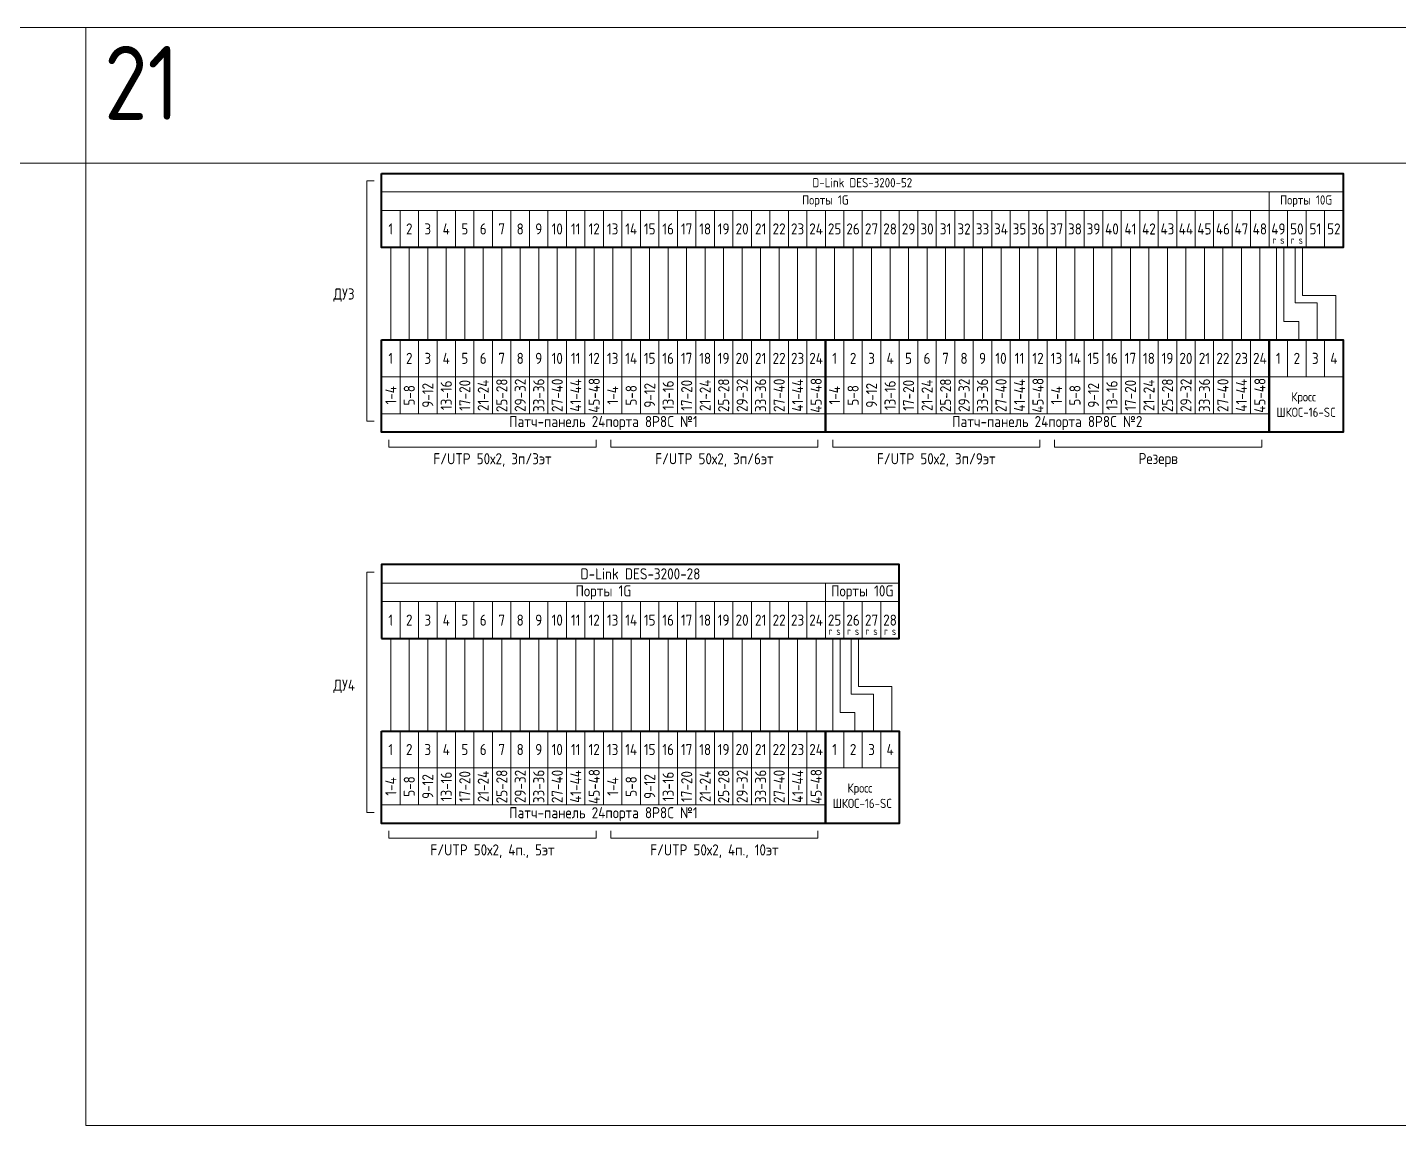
# Model space of a CAD drawing. Extents: x 6775 to 13793, y 2665 to 3972.
# Drawn here: x 8567.2 to 8938, y 2665 to 2962 of the extents above; entities that cross this region are included whole.
import ezdxf
from ezdxf.enums import TextEntityAlignment as Align

# ---------------------------------------------------------------- set-up
doc = ezdxf.new("R2010")
doc.units = 0
doc.header["$MEASUREMENT"] = 0
doc.layers.get('0').update_dxf_attribs({"linetype": 'CONTINUOUS'})
doc.layers.get('Defpoints').update_dxf_attribs({"linetype": 'CONTINUOUS'})
doc.styles.add('AViewportNPage', font='isocpeur.ttf')
doc.styles.add('мой', font='', dxfattribs={"width": 0.9, "height": 3})
doc.styles.get('мой').set_extended_font_data('GOST Common')

# ---------------------------------------------------------------- blocks, each defined once
blk = doc.blocks.new('*U19')
at = {"color": 7, "linetype": 'Continuous', "lineweight": 15}
blk.add_lwpolyline([(-210, -148.5), (210, -148.5), (210, 148.5), (-210, 148.5)], close=True, dxfattribs=at)
blk = doc.blocks.new('*U20')
at = {"color": 0, "linetype": 'ByBlock', "lineweight": -2, "transparency": 16777216}
blk.add_blockref('*U19', (1808, 0), dxfattribs=at)
blk = doc.blocks.new('*U261')
at = {"color": 7, "linetype": 'Continuous', "lineweight": 20}
blk.add_lwpolyline([(2.5, 5), (-2.5, 5), (-2.5, -5), (2.5, -5)], close=True, dxfattribs=at)
blk = doc.blocks.new('*U263')
at = {"color": 0, "linetype": 'ByBlock', "lineweight": -2, "transparency": 16777216}
for p in [(0, 0), (5, 0), (10, 0), (15, 0), (20, 0), (25, 0), (30, 0), (35, 0), (40, 0), (45, 0), (50, 0), (55, 0), (60, 0), (65, 0), (70, 0), (75, 0), (80, 0), (85, 0), (90, 0), (95, 0), (100, 0), (105, 0), (110, 0), (115, 0), (120, 0), (125, 0), (130, 0), (135, 0), (140, 0), (145, 0), (150, 0), (155, 0), (160, 0), (165, 0), (170, 0), (175, 0), (180, 0), (185, 0), (190, 0), (195, 0), (200, 0), (205, 0), (210, 0), (215, 0), (220, 0), (225, 0), (230, 0), (235, 0), (240, 0), (245, 0), (250, 0), (255, 0)]:
    blk.add_blockref('*U261', p, dxfattribs=at)
blk = doc.blocks.new('*U272')
at = {"color": 7, "linetype": 'Continuous', "lineweight": 20}
blk.add_lwpolyline([(0, 12.5), (0, -12.5)], dxfattribs=at)
blk = doc.blocks.new('*U273')
at = {"color": 0, "linetype": 'ByBlock', "lineweight": -2, "transparency": 16777216}
for p in [(0, 0), (5, 0), (10, 0), (15, 0), (20, 0), (25, 0), (30, 0), (35, 0), (40, 0), (45, 0), (50, 0), (55, 0), (60, 0), (65, 0), (70, 0), (75, 0), (80, 0), (85, 0), (90, 0), (95, 0), (100, 0), (105, 0), (110, 0), (115, 0), (120, 0), (125, 0), (130, 0), (135, 0), (140, 0), (145, 0), (150, 0), (155, 0), (160, 0), (165, 0), (170, 0), (175, 0), (180, 0), (185, 0), (190, 0), (195, 0), (200, 0), (205, 0), (210, 0), (215, 0), (220, 0), (225, 0), (230, 0), (235, 0)]:
    blk.add_blockref('*U272', p, dxfattribs=at)
blk = doc.blocks.new('*U267')
at = {"color": 7, "linetype": 'Continuous', "lineweight": 20}
blk.add_lwpolyline([(2.5, 5), (-2.5, 5), (-2.5, -5), (2.5, -5)], close=True, dxfattribs=at)
blk = doc.blocks.new('*U266')
at = {"color": 0, "linetype": 'ByBlock', "lineweight": -2, "transparency": 16777216}
for p in [(0, 0), (5, 0), (10, 0), (15, 0), (20, 0), (25, 0), (30, 0), (35, 0), (40, 0), (45, 0), (50, 0), (55, 0), (60, 0), (65, 0), (70, 0), (75, 0), (80, 0), (85, 0), (90, 0), (95, 0), (100, 0), (105, 0), (110, 0), (115, 0)]:
    blk.add_blockref('*U267', p, dxfattribs=at)
blk = doc.blocks.new('*U268')
at = {"color": 7, "linetype": 'Continuous', "lineweight": 20}
blk.add_lwpolyline([(0, 12.5), (0, -12.5)], dxfattribs=at)
blk = doc.blocks.new('*U269')
at = {"color": 0, "linetype": 'ByBlock', "lineweight": -2, "transparency": 16777216}
for p in [(0, 0), (5, 0), (10, 0), (15, 0), (20, 0), (25, 0), (30, 0), (35, 0), (40, 0), (45, 0), (50, 0), (55, 0), (60, 0), (65, 0), (70, 0), (75, 0), (80, 0), (85, 0), (90, 0), (95, 0), (100, 0), (105, 0), (110, 0), (115, 0)]:
    blk.add_blockref('*U268', p, dxfattribs=at)
blk = doc.blocks.new('*U270')
at = {"color": 7, "linetype": 'Continuous', "lineweight": 20}
blk.add_lwpolyline([(2.5, 5), (-2.5, 5), (-2.5, -5), (2.5, -5)], close=True, dxfattribs=at)
blk = doc.blocks.new('*U271')
at = {"color": 0, "linetype": 'ByBlock', "lineweight": -2, "transparency": 16777216}
for p in [(0, 0), (5, 0), (10, 0), (15, 0), (20, 0), (25, 0), (30, 0), (35, 0), (40, 0), (45, 0), (50, 0), (55, 0), (60, 0), (65, 0), (70, 0), (75, 0), (80, 0), (85, 0), (90, 0), (95, 0), (100, 0), (105, 0), (110, 0), (115, 0), (120, 0), (125, 0), (130, 0), (135, 0), (140, 0), (145, 0), (150, 0), (155, 0), (160, 0), (165, 0), (170, 0), (175, 0), (180, 0), (185, 0), (190, 0), (195, 0), (200, 0), (205, 0), (210, 0), (215, 0), (220, 0), (225, 0), (230, 0), (235, 0), (240, 0), (245, 0), (250, 0), (255, 0)]:
    blk.add_blockref('*U270', p, dxfattribs=at)
blk = doc.blocks.new('*U265')
at = {"color": 7, "linetype": 'Continuous', "lineweight": 20}
blk.add_lwpolyline([(2.5, 5), (-2.5, 5), (-2.5, -5), (2.5, -5)], close=True, dxfattribs=at)
blk = doc.blocks.new('*U264')
at = {"color": 0, "linetype": 'ByBlock', "lineweight": -2, "transparency": 16777216}
for p in [(0, 0), (5, 0), (10, 0), (15, 0), (20, 0), (25, 0), (30, 0), (35, 0), (40, 0), (45, 0), (50, 0), (55, 0), (60, 0), (65, 0), (70, 0), (75, 0), (80, 0), (85, 0), (90, 0), (95, 0), (100, 0), (105, 0), (110, 0), (115, 0)]:
    blk.add_blockref('*U265', p, dxfattribs=at)
blk = doc.blocks.new('*U278')
at = {"color": 7, "linetype": 'Continuous', "lineweight": 20}
blk.add_lwpolyline([(2.5, 5), (-2.5, 5), (-2.5, -5), (2.5, -5)], close=True, dxfattribs=at)
blk = doc.blocks.new('*U279')
at = {"color": 0, "linetype": 'ByBlock', "lineweight": -2, "transparency": 16777216}
for p in [(0, 0), (5, 0), (10, 0), (15, 0), (20, 0), (25, 0), (30, 0), (35, 0), (40, 0), (45, 0), (50, 0), (55, 0), (60, 0), (65, 0), (70, 0), (75, 0), (80, 0), (85, 0), (90, 0), (95, 0), (100, 0), (105, 0), (110, 0), (115, 0), (120, 0), (125, 0), (130, 0), (135, 0)]:
    blk.add_blockref('*U278', p, dxfattribs=at)
blk = doc.blocks.new('*U280')
at = {"color": 7, "linetype": 'Continuous', "lineweight": 20}
blk.add_lwpolyline([(2.5, 5), (-2.5, 5), (-2.5, -5), (2.5, -5)], close=True, dxfattribs=at)
blk = doc.blocks.new('*U277')
at = {"color": 0, "linetype": 'ByBlock', "lineweight": -2, "transparency": 16777216}
for p in [(0, 0), (5, 0), (10, 0), (15, 0), (20, 0), (25, 0), (30, 0), (35, 0), (40, 0), (45, 0), (50, 0), (55, 0), (60, 0), (65, 0), (70, 0), (75, 0), (80, 0), (85, 0), (90, 0), (95, 0), (100, 0), (105, 0), (110, 0), (115, 0)]:
    blk.add_blockref('*U280', p, dxfattribs=at)
blk = doc.blocks.new('*U281')
at = {"color": 7, "linetype": 'Continuous', "lineweight": 20}
blk.add_lwpolyline([(0, 12.5), (0, -12.5)], dxfattribs=at)
blk = doc.blocks.new('*U282')
at = {"color": 0, "linetype": 'ByBlock', "lineweight": -2, "transparency": 16777216}
for p in [(0, 0), (5, 0), (10, 0), (15, 0), (20, 0), (25, 0), (30, 0), (35, 0), (40, 0), (45, 0), (50, 0), (55, 0), (60, 0), (65, 0), (70, 0), (75, 0), (80, 0), (85, 0), (90, 0), (95, 0), (100, 0), (105, 0), (110, 0), (115, 0)]:
    blk.add_blockref('*U281', p, dxfattribs=at)
blk = doc.blocks.new('*U274')
at = {"color": 7, "linetype": 'Continuous', "lineweight": 20}
blk.add_lwpolyline([(2.5, 5), (-2.5, 5), (-2.5, -5), (2.5, -5)], close=True, dxfattribs=at)
blk = doc.blocks.new('*U276')
at = {"color": 0, "linetype": 'ByBlock', "lineweight": -2, "transparency": 16777216}
for p in [(0, 0), (5, 0), (10, 0), (15, 0), (20, 0), (25, 0), (30, 0), (35, 0), (40, 0), (45, 0), (50, 0), (55, 0), (60, 0), (65, 0), (70, 0), (75, 0), (80, 0), (85, 0), (90, 0), (95, 0), (100, 0), (105, 0), (110, 0), (115, 0), (120, 0), (125, 0), (130, 0), (135, 0)]:
    blk.add_blockref('*U274', p, dxfattribs=at)
blk = doc.blocks.new('*T549')
at = {"layer": 'Defpoints', "color": 8, "linetype": 'ByBlock', "lineweight": 0, "transparency": 16777216}
for p, q in [((0, 0), (4488, 0)), ((0, 0), (0, -36.67)), ((452, 0), (452, -36.67)), ((904, 0), (904, -36.67)), ((1356, 0), (1356, -36.67)), ((1808, 0), (1808, -36.67)), ((2260, 0), (2260, -36.67)), ((2712, 0), (2712, -36.67)), ((3164, 0), (3164, -36.67)), ((3584, 0), (3584, -36.67)), ((4036, 0), (4036, -36.67)), ((4488, 0), (4488, -36.67)), ((0, -36.67), (4488, -36.67))]:
    blk.add_line(p, q, dxfattribs=at)
at = {"layer": 'Defpoints', "color": 5, "linetype": 'Continuous', "lineweight": 0, "transparency": 16777216, "char_height": 20, "attachment_point": 1, "style": 'мой'}
for s, insert, width in [('{\\fGOST Common|b0|i0|c204|p34;15}', (5, -5), 442), ('{\\fGOST Common|b0|i0|c204|p34;27', (457, -5), 442), ('23', (909, -5), 442), ('20', (1361, -5), 442), ('21', (1813, -5), 442), ('22', (2265, -5), 442), ('23', (2717, -5), 442), ('24', (3169, -5), 410), ('25', (3589, -5), 442), ('26', (4041, -5), 442)]:
    blk.add_mtext(s, dxfattribs=dict(at, insert=insert, width=width))

msp = doc.modelspace()

# ---------------------------------------------------------------- linework, layer by layer
at = {"color": 7, "linetype": 'Continuous', "lineweight": 20}
for points in [[(8663, 2917.5), (8923, 2917.5), (8923, 2922.5), (8663, 2922.5)], [(8663, 2912.5), (8903, 2912.5), (8903, 2917.5), (8663, 2917.5)], [(8903, 2917.5), (8923, 2917.5), (8923, 2912.5), (8903, 2912.5)], [(8663, 2806.71), (8783, 2806.71), (8783, 2811.71), (8663, 2811.71)], [(8783, 2811.71), (8803, 2811.71), (8803, 2806.71), (8783, 2806.71)]]:
    msp.add_lwpolyline(points, close=True, dxfattribs=at)
at = {"color": 7, "linetype": 'Continuous', "lineweight": 40}
for points in [[(8663, 2922.5), (8923, 2922.5), (8923, 2902.5), (8663, 2902.5)], [(8663, 2877.5), (8783, 2877.5), (8783, 2852.5), (8663, 2852.5)], [(8783, 2877.5), (8903, 2877.5), (8903, 2852.5), (8783, 2852.5)], [(8903, 2877.5), (8923, 2877.5), (8923, 2852.5), (8903, 2852.5)], [(8663, 2796.71), (8803, 2796.71), (8803, 2816.71), (8663, 2816.71)], [(8663, 2771.71), (8783, 2771.71), (8783, 2746.71), (8663, 2746.71)], [(8783, 2771.71), (8803, 2771.71), (8803, 2746.71), (8783, 2746.71)]]:
    msp.add_lwpolyline(points, close=True, dxfattribs=at)
at = {"color": 7, "linetype": 'Continuous', "lineweight": 20}
for points in [[(8661, 2920.5), (8659, 2920.5), (8659, 2855.5), (8661, 2855.5)], [(8905, 2902.5), (8905, 2877.5)], [(8907, 2902.5), (8907, 2882.5), (8911, 2882.5), (8911, 2877.5)], [(8910, 2902.5), (8910, 2887.5), (8916, 2887.5), (8916, 2877.5)], [(8912, 2902.5), (8912, 2889.5), (8921, 2889.5), (8921, 2877.5)], [(8665, 2850.5), (8665, 2848.5), (8721, 2848.5), (8721, 2850.5)], [(8725, 2850.5), (8725, 2848.5), (8781, 2848.5), (8781, 2850.5)], [(8785, 2850.5), (8785, 2848.5), (8841, 2848.5), (8841, 2850.5)], [(8845, 2850.5), (8845, 2848.5), (8901, 2848.5), (8901, 2850.5)], [(8661, 2814.71), (8659, 2814.71), (8659, 2749.71), (8661, 2749.71)], [(8785, 2796.71), (8785, 2771.71)], [(8787, 2796.71), (8787, 2776.71), (8791, 2776.71), (8791, 2771.71)], [(8790, 2796.71), (8790, 2781.71), (8796, 2781.71), (8796, 2771.71)], [(8792, 2796.71), (8792, 2783.71), (8801, 2783.71), (8801, 2771.71)], [(8665, 2744.71), (8665, 2742.71), (8721, 2742.71), (8721, 2744.71)], [(8725, 2744.71), (8725, 2742.71), (8781, 2742.71), (8781, 2744.71)]]:
    msp.add_lwpolyline(points, dxfattribs=at)

# ---------------------------------------------------------------- block references
at = {"color": 7, "linetype": 'Continuous', "lineweight": 15}
msp.add_blockref('*U20', (6985, 2813.5), dxfattribs=at)
msp.add_blockref('*T549', (6775, 2962))
at = {"color": 7, "linetype": 'Continuous', "lineweight": 20}
for name, p in [('*U263', (8665.5, 2907.5)), ('*U273', (8665.5, 2890)), ('*U269', (8665.5, 2890)), ('*U271', (8665.5, 2872.5)), ('*U266', (8665.5, 2862.5)), ('*U264', (8785.5, 2862.5)), ('*U279', (8665.5, 2801.71)), ('*U282', (8665.5, 2784.21)), ('*U276', (8665.5, 2766.71)), ('*U277', (8665.5, 2756.71))]:
    msp.add_blockref(name, p, dxfattribs=at)

# ---------------------------------------------------------------- texts
at = {"color": 7, "style": 'мой', "width": 0.9}
for s, height, rotation, p in [('1', 3, 359.8616, (8665.5, 2907.5)), ('2', 3, 359.8616, (8670.5, 2907.5)), ('3', 3, 359.8616, (8675.5, 2907.5)), ('4', 3, 359.8616, (8680.5, 2907.5)), ('5', 3, 359.8616, (8685.5, 2907.5)), ('6', 3, 359.8616, (8690.5, 2907.5)), ('7', 3, 359.8616, (8695.5, 2907.5)), ('8', 3, 359.8616, (8700.5, 2907.5)), ('9', 3, 359.8616, (8705.5, 2907.5)), ('10', 3, 359.8616, (8710.5, 2907.5)), ('11', 3, 359.8616, (8715.5, 2907.5)), ('12', 3, 359.8616, (8720.5, 2907.5)), ('13', 3, 359.8616, (8725.5, 2907.5)), ('14', 3, 359.8616, (8730.5, 2907.5)), ('15', 3, 359.8616, (8735.5, 2907.5)), ('16', 3, 359.8616, (8740.5, 2907.5)), ('17', 3, 359.8616, (8745.5, 2907.5)), ('18', 3, 359.8616, (8750.5, 2907.5)), ('19', 3, 359.8616, (8755.5, 2907.5)), ('20', 3, 359.8616, (8760.5, 2907.5)), ('21', 3, 359.8616, (8765.5, 2907.5)), ('22', 3, 359.8616, (8770.5, 2907.5)), ('23', 3, 359.8616, (8775.5, 2907.5)), ('24', 3, 359.8616, (8780.5, 2907.5)), ('25', 3, 359.8616, (8785.5, 2907.5)), ('26', 3, 359.8616, (8790.5, 2907.5)), ('27', 3, 359.8616, (8795.5, 2907.5)), ('28', 3, 359.8616, (8800.5, 2907.5)), ('29', 3, 359.8616, (8805.5, 2907.5)), ('30', 3, 359.8616, (8810.5, 2907.5)), ('31', 3, 359.8616, (8815.5, 2907.5)), ('32', 3, 359.8616, (8820.5, 2907.5)), ('33', 3, 359.8616, (8825.5, 2907.5)), ('34', 3, 359.8616, (8830.5, 2907.5)), ('35', 3, 359.8616, (8835.5, 2907.5)), ('36', 3, 359.8616, (8840.5, 2907.5)), ('37', 3, 359.8616, (8845.5, 2907.5)), ('38', 3, 359.8616, (8850.5, 2907.5)), ('39', 3, 359.8616, (8855.5, 2907.5)), ('40', 3, 359.8616, (8860.5, 2907.5)), ('41', 3, 359.8616, (8865.5, 2907.5)), ('42', 3, 359.8616, (8870.5, 2907.5)), ('43', 3, 359.8616, (8875.5, 2907.5)), ('44', 3, 359.8616, (8880.5, 2907.5)), ('45', 3, 359.8616, (8885.5, 2907.5)), ('46', 3, 359.8616, (8890.5, 2907.5)), ('47', 3, 359.8616, (8895.5, 2907.5)), ('48', 3, 359.8616, (8900.5, 2907.5)), ('49', 3, 359.8616, (8905.5, 2907.5)), ('50', 3, 359.8616, (8910.5, 2907.5)), ('51', 3, 359.8616, (8915.5, 2907.5)), ('52', 3, 359.8616, (8920.5, 2907.5)), ('r s', 2, 359.8616, (8905.5, 2904.5)), ('r s', 2, 359.8616, (8910.5, 2904.5)), ('1', 3, 359.8616, (8665.5, 2872.5)), ('1', 3, 359.8616, (8665.5, 2872.5)), ('2', 3, 359.8616, (8670.5, 2872.5)), ('3', 3, 359.8616, (8675.5, 2872.5)), ('4', 3, 359.8616, (8680.5, 2872.5)), ('5', 3, 359.8616, (8685.5, 2872.5)), ('6', 3, 359.8616, (8690.5, 2872.5)), ('7', 3, 359.8616, (8695.5, 2872.5)), ('8', 3, 359.8616, (8700.5, 2872.5)), ('9', 3, 359.8616, (8705.5, 2872.5)), ('10', 3, 359.8616, (8710.5, 2872.5)), ('11', 3, 359.8616, (8715.5, 2872.5)), ('12', 3, 359.8616, (8720.5, 2872.5)), ('13', 3, 359.8616, (8725.5, 2872.5)), ('14', 3, 359.8616, (8730.5, 2872.5)), ('15', 3, 359.8616, (8735.5, 2872.5)), ('16', 3, 359.8616, (8740.5, 2872.5)), ('17', 3, 359.8616, (8745.5, 2872.5)), ('18', 3, 359.8616, (8750.5, 2872.5)), ('19', 3, 359.8616, (8755.5, 2872.5)), ('20', 3, 359.8616, (8760.5, 2872.5)), ('21', 3, 359.8616, (8765.5, 2872.5)), ('22', 3, 359.8616, (8770.5, 2872.5)), ('23', 3, 359.8616, (8775.5, 2872.5)), ('24', 3, 359.8616, (8780.5, 2872.5)), ('1', 3, 359.8616, (8785.5, 2872.5)), ('1', 3, 359.8616, (8785.5, 2872.5)), ('2', 3, 359.8616, (8790.5, 2872.5)), ('3', 3, 359.8616, (8795.5, 2872.5)), ('4', 3, 359.8616, (8800.5, 2872.5)), ('5', 3, 359.8616, (8805.5, 2872.5)), ('6', 3, 359.8616, (8810.5, 2872.5)), ('7', 3, 359.8616, (8815.5, 2872.5)), ('8', 3, 359.8616, (8820.5, 2872.5)), ('9', 3, 359.8616, (8825.5, 2872.5)), ('10', 3, 359.8616, (8830.5, 2872.5)), ('11', 3, 359.8616, (8835.5, 2872.5)), ('12', 3, 359.8616, (8840.5, 2872.5)), ('13', 3, 359.8616, (8845.5, 2872.5)), ('14', 3, 359.8616, (8850.5, 2872.5)), ('15', 3, 359.8616, (8855.5, 2872.5)), ('16', 3, 359.8616, (8860.5, 2872.5)), ('17', 3, 359.8616, (8865.5, 2872.5)), ('18', 3, 359.8616, (8870.5, 2872.5)), ('19', 3, 359.8616, (8875.5, 2872.5)), ('20', 3, 359.8616, (8880.5, 2872.5)), ('21', 3, 359.8616, (8885.5, 2872.5)), ('22', 3, 359.8616, (8890.5, 2872.5)), ('23', 3, 359.8616, (8895.5, 2872.5)), ('24', 3, 359.8616, (8900.5, 2872.5)), ('1', 3, 359.8616, (8905.5, 2872.5)), ('2', 3, 359.8616, (8910.5, 2872.5)), ('3', 3, 359.8616, (8915.5, 2872.5)), ('4', 3, 359.8616, (8920.5, 2872.5)), ('13-16', 3, 89.8616, (8680.5, 2862.5)), ('17-20', 3, 89.8616, (8685.5, 2862.5)), ('21-24', 3, 89.8616, (8690.5, 2862.5)), ('25-28', 3, 89.8616, (8695.5, 2862.5)), ('29-32', 3, 89.8616, (8700.5, 2862.5)), ('33-36', 3, 89.8616, (8705.5, 2862.5)), ('27-40', 3, 89.8616, (8710.5, 2862.5)), ('41-44', 3, 89.8616, (8715.5, 2862.5)), ('45-48', 3, 89.8616, (8720.5, 2862.5)), ('13-16', 3, 89.8616, (8740.5, 2862.5)), ('17-20', 3, 89.8616, (8745.5, 2862.5)), ('21-24', 3, 89.8616, (8750.5, 2862.5)), ('25-28', 3, 89.8616, (8755.5, 2862.5)), ('29-32', 3, 89.8616, (8760.5, 2862.5)), ('33-36', 3, 89.8616, (8765.5, 2862.5)), ('27-40', 3, 89.8616, (8770.5, 2862.5)), ('41-44', 3, 89.8616, (8775.5, 2862.5)), ('45-48', 3, 89.8616, (8780.5, 2862.5)), ('13-16', 3, 89.8616, (8800.5, 2862.5)), ('17-20', 3, 89.8616, (8805.5, 2862.5)), ('21-24', 3, 89.8616, (8810.5, 2862.5)), ('25-28', 3, 89.8616, (8815.5, 2862.5)), ('29-32', 3, 89.8616, (8820.5, 2862.5)), ('33-36', 3, 89.8616, (8825.5, 2862.5)), ('27-40', 3, 89.8616, (8830.5, 2862.5)), ('41-44', 3, 89.8616, (8835.5, 2862.5)), ('45-48', 3, 89.8616, (8840.5, 2862.5)), ('13-16', 3, 89.8616, (8860.5, 2862.5)), ('17-20', 3, 89.8616, (8865.5, 2862.5)), ('21-24', 3, 89.8616, (8870.5, 2862.5)), ('25-28', 3, 89.8616, (8875.5, 2862.5)), ('29-32', 3, 89.8616, (8880.5, 2862.5)), ('33-36', 3, 89.8616, (8885.5, 2862.5)), ('27-40', 3, 89.8616, (8890.5, 2862.5)), ('41-44', 3, 89.8616, (8895.5, 2862.5)), ('45-48', 3, 89.8616, (8900.5, 2862.5)), ('1-4', 3, 89.8616, (8665.5, 2862.5)), ('5-8', 3, 89.8616, (8670.5, 2862.5)), ('9-12', 3, 89.8616, (8675.5, 2862.5)), ('1-4', 3, 89.8616, (8725.5, 2862.5)), ('5-8', 3, 89.8616, (8730.5, 2862.5)), ('9-12', 3, 89.8616, (8735.5, 2862.5)), ('1-4', 3, 89.8616, (8785.5, 2862.5)), ('5-8', 3, 89.8616, (8790.5, 2862.5)), ('9-12', 3, 89.8616, (8795.5, 2862.5)), ('1-4', 3, 89.8616, (8845.5, 2862.5)), ('5-8', 3, 89.8616, (8850.5, 2862.5)), ('9-12', 3, 89.8616, (8855.5, 2862.5)), ('1', 3, 359.8616, (8665.5, 2801.71)), ('2', 3, 359.8616, (8670.5, 2801.71)), ('3', 3, 359.8616, (8675.5, 2801.71)), ('4', 3, 359.8616, (8680.5, 2801.71)), ('5', 3, 359.8616, (8685.5, 2801.71)), ('6', 3, 359.8616, (8690.5, 2801.71)), ('7', 3, 359.8616, (8695.5, 2801.71)), ('8', 3, 359.8616, (8700.5, 2801.71)), ('9', 3, 359.8616, (8705.5, 2801.71)), ('10', 3, 359.8616, (8710.5, 2801.71)), ('11', 3, 359.8616, (8715.5, 2801.71)), ('12', 3, 359.8616, (8720.5, 2801.71)), ('13', 3, 359.8616, (8725.5, 2801.71)), ('14', 3, 359.8616, (8730.5, 2801.71)), ('15', 3, 359.8616, (8735.5, 2801.71)), ('16', 3, 359.8616, (8740.5, 2801.71)), ('17', 3, 359.8616, (8745.5, 2801.71)), ('18', 3, 359.8616, (8750.5, 2801.71)), ('19', 3, 359.8616, (8755.5, 2801.71)), ('20', 3, 359.8616, (8760.5, 2801.71)), ('21', 3, 359.8616, (8765.5, 2801.71)), ('22', 3, 359.8616, (8770.5, 2801.71)), ('23', 3, 359.8616, (8775.5, 2801.71)), ('24', 3, 359.8616, (8780.5, 2801.71)), ('25', 3, 359.8616, (8785.5, 2801.71)), ('26', 3, 359.8616, (8790.5, 2801.71)), ('27', 3, 359.8616, (8795.5, 2801.71)), ('28', 3, 359.8616, (8800.5, 2801.71)), ('r s', 2, 359.8616, (8785.5, 2798.71)), ('r s', 2, 359.8616, (8790.5, 2798.71)), ('r s', 2, 359.8616, (8795.5, 2798.71)), ('r s', 2, 359.8616, (8800.5, 2798.71)), ('1', 3, 359.8616, (8665.5, 2766.71)), ('1', 3, 359.8616, (8665.5, 2766.71)), ('2', 3, 359.8616, (8670.5, 2766.71)), ('3', 3, 359.8616, (8675.5, 2766.71)), ('4', 3, 359.8616, (8680.5, 2766.71)), ('5', 3, 359.8616, (8685.5, 2766.71)), ('6', 3, 359.8616, (8690.5, 2766.71)), ('7', 3, 359.8616, (8695.5, 2766.71)), ('8', 3, 359.8616, (8700.5, 2766.71)), ('9', 3, 359.8616, (8705.5, 2766.71)), ('10', 3, 359.8616, (8710.5, 2766.71)), ('11', 3, 359.8616, (8715.5, 2766.71)), ('12', 3, 359.8616, (8720.5, 2766.71)), ('13', 3, 359.8616, (8725.5, 2766.71)), ('14', 3, 359.8616, (8730.5, 2766.71)), ('15', 3, 359.8616, (8735.5, 2766.71)), ('16', 3, 359.8616, (8740.5, 2766.71)), ('17', 3, 359.8616, (8745.5, 2766.71)), ('18', 3, 359.8616, (8750.5, 2766.71)), ('19', 3, 359.8616, (8755.5, 2766.71)), ('20', 3, 359.8616, (8760.5, 2766.71)), ('21', 3, 359.8616, (8765.5, 2766.71)), ('22', 3, 359.8616, (8770.5, 2766.71)), ('23', 3, 359.8616, (8775.5, 2766.71)), ('24', 3, 359.8616, (8780.5, 2766.71)), ('1', 3, 359.8616, (8785.5, 2766.71)), ('2', 3, 359.8616, (8790.5, 2766.71)), ('3', 3, 359.8616, (8795.5, 2766.71)), ('4', 3, 359.8616, (8800.5, 2766.71)), ('1-4', 3, 89.8616, (8665.5, 2756.71)), ('5-8', 3, 89.8616, (8670.5, 2756.71)), ('9-12', 3, 89.8616, (8675.5, 2756.71)), ('13-16', 3, 89.8616, (8680.5, 2756.71)), ('17-20', 3, 89.8616, (8685.5, 2756.71)), ('21-24', 3, 89.8616, (8690.5, 2756.71)), ('25-28', 3, 89.8616, (8695.5, 2756.71)), ('29-32', 3, 89.8616, (8700.5, 2756.71)), ('33-36', 3, 89.8616, (8705.5, 2756.71)), ('27-40', 3, 89.8616, (8710.5, 2756.71)), ('41-44', 3, 89.8616, (8715.5, 2756.71)), ('45-48', 3, 89.8616, (8720.5, 2756.71)), ('1-4', 3, 89.8616, (8725.5, 2756.71)), ('5-8', 3, 89.8616, (8730.5, 2756.71)), ('9-12', 3, 89.8616, (8735.5, 2756.71)), ('13-16', 3, 89.8616, (8740.5, 2756.71)), ('17-20', 3, 89.8616, (8745.5, 2756.71)), ('21-24', 3, 89.8616, (8750.5, 2756.71)), ('25-28', 3, 89.8616, (8755.5, 2756.71)), ('29-32', 3, 89.8616, (8760.5, 2756.71)), ('33-36', 3, 89.8616, (8765.5, 2756.71)), ('27-40', 3, 89.8616, (8770.5, 2756.71)), ('41-44', 3, 89.8616, (8775.5, 2756.71)), ('45-48', 3, 89.8616, (8780.5, 2756.71))]:
    msp.add_text(s, height=height, rotation=rotation, dxfattribs=at).set_placement(p, align=Align.MIDDLE)
at = {"color": 7, "linetype": 'Continuous', "lineweight": 20}
for s, insert, char_height, width, attachment_point, style in [('{\\fGOST Common|b0|i0|c204|p34;\\W0.9;D-Link DES-3200-52}', (8793, 2920), 2.5, 260, 5, 'AViewportNPage'), ('{\\fGOST Common|b0|i0|c204|p34;\\W0.9;Порты 1G}', (8783, 2915), 2.5, 240, 5, 'AViewportNPage'), ('{\\fGOST Common|b0|i0|c204|p34;\\W0.9;Порты 10G}', (8913, 2915), 2.5, 20, 5, 'AViewportNPage'), ('{\\fGOST Common|b0|i0|c204|p34;ДУ3}', (8650, 2891.4), 3, 11, 1, 'мой'), ('Кросс  ШКОС-16-SC', (8913, 2860), 2.5, 20, 5, 'мой'), ('{\\fGOST Common|b0|i0|c204|p34;Патч}-{\\fGOST Common|b0|i0|c204|p34;панель }24{\\fGOST Common|b0|i0|c204|p34;порта }8P8C №1', (8723, 2855), 3, 120, 5, 'мой'), ('Патч-панель 24порта 8P8C №2', (8843, 2855), 3, 120, 5, 'мой'), ('F/UTP 50{\\fGOST Common|b0|i0|c204|p34;х}2, 3{\\fGOST Common|b0|i0|c204|p34;п}/3{\\fGOST Common|b0|i0|c204|p34;эт}', (8693, 2845), 3, 60, 5, 'мой'), ('F/UTP 50{\\fGOST Common|b0|i0|c204|p34;х}2, 3{\\fGOST Common|b0|i0|c204|p34;п}/6{\\fGOST Common|b0|i0|c204|p34;эт}', (8753, 2845), 3, 60, 5, 'мой'), ('F/UTP 50{\\fGOST Common|b0|i0|c204|p34;х}2, 3{\\fGOST Common|b0|i0|c204|p34;п}/9{\\fGOST Common|b0|i0|c204|p34;эт}', (8813, 2845), 3, 60, 5, 'мой'), ('{\\fGOST Common|b0|i0|c204|p34;Резерв}', (8873, 2845), 3, 60, 5, 'мой'), ('D-Link DES-3200-28', (8733, 2814.21), 3, 140, 5, 'мой'), ('Порты 1G', (8723, 2809.21), 3, 120, 5, 'мой'), ('Порты 10G', (8793, 2809.21), 3, 20, 5, 'мой'), ('{\\fGOST Common|b0|i0|c204|p34;ДУ4}', (8650, 2785.61), 3, 11, 1, 'мой'), ('Кросс  ШКОС-16-SC', (8793, 2754.21), 2.5, 20, 5, 'мой'), ('Патч-панель 24порта 8P8C №1', (8723, 2749.21), 3, 120, 5, 'мой'), ('F/UTP 50{\\fGOST Common|b0|i0|c204|p34;х}2, 4{\\fGOST Common|b0|i0|c204|p34;п}., 5{\\fGOST Common|b0|i0|c204|p34;эт}', (8693, 2739.21), 3, 60, 5, 'мой'), ('F/UTP 50{\\fGOST Common|b0|i0|c204|p34;х}2, 4{\\fGOST Common|b0|i0|c204|p34;п}., 10{\\fGOST Common|b0|i0|c204|p34;эт}', (8753, 2739.21), 3, 60, 5, 'мой')]:
    msp.add_mtext(s, dxfattribs=dict(at, insert=insert, char_height=char_height, width=width, attachment_point=attachment_point, style=style))

doc.saveas('drawing.dxf')
